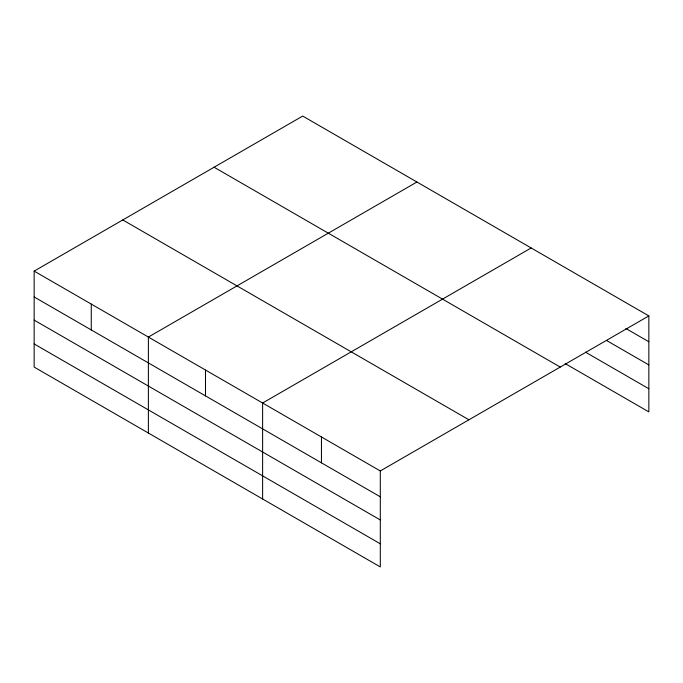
<?xml version="1.0" encoding="UTF-8"?>
<svg xmlns="http://www.w3.org/2000/svg" width="683" height="683" viewBox="0 0 683 683"><rect width="100%" height="100%" fill="white"/><g stroke="black" fill="none" stroke-linecap="round" stroke-linejoin="round"><path stroke-width="1.02" d="M380.303 519.951L380.303 470.954L34.15 271.108L34.15 367.087L380.303 566.933L380.303 519.951L34.15 320.105M565.183 363.587L648.85 411.892L648.85 315.913L302.697 116.067L34.15 271.108M416.929 182.011L148.382 337.06L148.382 433.039M531.161 247.963L262.614 403.013L262.614 498.991M380.303 470.954L648.85 315.913M625.867 328.497L648.85 341.765M606.555 340.493L648.85 364.91M585.408 352.121L648.85 388.747M214.078 167.224L560.231 367.078M122.769 219.943L468.922 419.789M34.15 296.96L380.303 496.814M34.15 343.95L380.303 543.796M321.454 436.983L321.454 462.835M205.498 370.032L205.498 395.884M91.266 304.08L91.266 329.94"/></g></svg>
